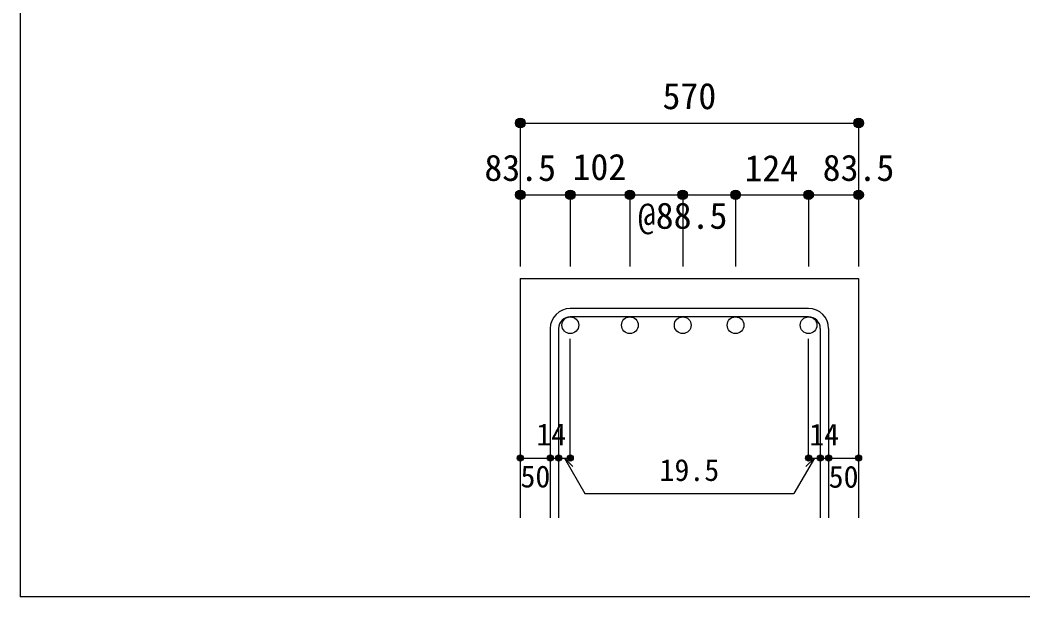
# Model space of a CAD drawing. Units: millimetres at full size, sheet at 1:20; details may follow other scales. Extents: x -3982 to 3969, y -2797 to 2801.
# Drawn here: x -3982 to -2307, y -2797 to -1833 of the extents above; entities that cross this region are included whole.
import ezdxf
from ezdxf.enums import TextEntityAlignment as Align

# ---------------------------------------------------------------- set-up
doc = ezdxf.new("R2010")
doc.units = ezdxf.units.MM
doc.header["$LTSCALE"] = 20
doc.header["$PDMODE"] = 32
doc.header["$PDSIZE"] = 10
for name, color, linetype in [('6-1_躯体線', 2, 'Continuous'), ('6-5_梁主筋', 7, 'Continuous'), ('6-6_S.T.P.', 7, 'Continuous'), ('6-D_寸法', 4, 'Continuous'), ('F-0_枠', 6, 'Continuous')]:
    doc.layers.add(name, color=color, linetype=linetype)
doc.styles.add('ＭＳ ゴシック', font='')
doc.styles.get('ＭＳ ゴシック').set_extended_font_data('MS Gothic')

msp = doc.modelspace()

# ---------------------------------------------------------------- linework, layer by layer
at = {"layer": '6-1_躯体線'}
for p, q in [((-3146.37, -2264.67), (-3146.37, -2664.67)), ((-3146.37, -2264.67), (-2581.37, -2264.67)), ((-2581.37, -2264.67), (-2581.37, -2664.67))]:
    msp.add_line(p, q, dxfattribs=at)
at = {"layer": '6-5_梁主筋', "color": 3}
for centre in [(-3062.87, -2342.67), (-2963.37, -2342.67), (-2875.12, -2342.67), (-2786.87, -2342.67), (-2664.87, -2342.67)]:
    msp.add_circle(centre, 14, dxfattribs=at)
at = {"layer": '6-6_S.T.P.'}
for p, q in [((-2664.87, -2314.67), (-3062.87, -2314.67)), ((-2664.87, -2328.67), (-3062.87, -2328.67)), ((-3096.37, -2348.17), (-3096.37, -2664.67)), ((-3082.37, -2348.17), (-3082.37, -2664.67)), ((-2645.37, -2348.17), (-2645.37, -2664.67)), ((-2631.37, -2348.17), (-2631.37, -2664.67))]:
    msp.add_line(p, q, dxfattribs=at)
for centre, radius, start, end in [((-3062.87, -2348.17), 33.5, 90, 180), ((-2664.87, -2348.17), 33.5, 0, 90), ((-3062.87, -2348.17), 19.5, 90, 180), ((-2664.87, -2348.17), 19.5, 0, 90)]:
    msp.add_arc(centre, radius, start, end, dxfattribs=at)
at = {"layer": '6-D_寸法'}
for p, q in [((-3146.37, -2004.67), (-3146.37, -2124.67)), ((-3146.37, -2004.67), (-2581.37, -2004.67)), ((-2581.37, -2004.67), (-2581.37, -2124.67)), ((-3146.37, -2124.67), (-3062.87, -2124.67)), ((-3146.37, -2124.67), (-3146.37, -2244.67)), ((-3062.87, -2124.67), (-3062.87, -2244.67)), ((-3062.87, -2124.67), (-2863.87, -2124.67)), ((-2963.37, -2124.67), (-2963.37, -2244.67)), ((-2875.12, -2124.67), (-2875.12, -2244.67)), ((-2863.87, -2124.67), (-2664.87, -2124.67)), ((-2786.87, -2124.67), (-2786.87, -2244.67)), ((-2664.87, -2124.67), (-2664.87, -2244.67)), ((-2664.87, -2124.67), (-2581.37, -2124.67)), ((-2581.37, -2124.67), (-2581.37, -2244.67)), ((-3062.87, -2564.67), (-3062.87, -2365.34)), ((-2664.87, -2564.67), (-2664.87, -2365.34)), ((-3146.37, -2564.67), (-3096.37, -2564.67)), ((-3096.37, -2564.67), (-3062.87, -2564.67)), ((-3072.62, -2564.67), (-3058.48, -2578.81)), ((-3072.62, -2564.67), (-3038.39, -2623.95)), ((-2655.12, -2564.67), (-2689.34, -2623.95)), ((-2655.12, -2564.67), (-2669.26, -2578.81)), ((-2664.87, -2564.67), (-2581.37, -2564.67)), ((-2645.37, -2564.67), (-2631.37, -2564.67)), ((-3038.39, -2623.95), (-2689.34, -2623.95))]:
    msp.add_line(p, q, dxfattribs=at)
for points in [[(-2581.37, -2004.67), (-2581.37, -2124.67), (-2581.37, -2244.67)], [(-3062.87, -2124.67), (-2963.37, -2124.67), (-2863.87, -2124.67), (-2764.37, -2124.67), (-2664.87, -2124.67)]]:
    msp.add_lwpolyline(points, dxfattribs=at)
for centre, radius in [((-3146.37, -2004.67), 8), ((-3146.37, -2004.67), 7.2), ((-3146.37, -2004.67), 6.4), ((-3146.37, -2004.67), 5.6), ((-3146.37, -2004.67), 4.8), ((-3146.37, -2004.67), 4), ((-3146.37, -2004.67), 3.2), ((-3146.37, -2004.67), 2.4), ((-3146.37, -2004.67), 1.6), ((-3146.37, -2004.67), 0.8), ((-2581.37, -2004.67), 8), ((-2581.37, -2004.67), 7.2), ((-2581.37, -2004.67), 6.4), ((-2581.37, -2004.67), 5.6), ((-2581.37, -2004.67), 4.8), ((-2581.37, -2004.67), 4), ((-2581.37, -2004.67), 3.2), ((-2581.37, -2004.67), 2.4), ((-2581.37, -2004.67), 1.6), ((-2581.37, -2004.67), 0.8), ((-3146.37, -2124.67), 8), ((-3146.37, -2124.67), 7.2), ((-3146.37, -2124.67), 6.4), ((-3146.37, -2124.67), 5.6), ((-3146.37, -2124.67), 4.8), ((-3146.37, -2124.67), 4), ((-3146.37, -2124.67), 3.2), ((-3146.37, -2124.67), 2.4), ((-3146.37, -2124.67), 1.6), ((-3146.37, -2124.67), 0.8), ((-3062.87, -2124.67), 8), ((-3062.87, -2124.67), 7.2), ((-3062.87, -2124.67), 6.4), ((-3062.87, -2124.67), 5.6), ((-3062.87, -2124.67), 4.8), ((-3062.87, -2124.67), 4), ((-3062.87, -2124.67), 3.2), ((-3062.87, -2124.67), 2.4), ((-3062.87, -2124.67), 1.6), ((-3062.87, -2124.67), 0.8), ((-2963.37, -2124.67), 8), ((-2963.37, -2124.67), 7.2), ((-2963.37, -2124.67), 6.4), ((-2963.37, -2124.67), 5.6), ((-2963.37, -2124.67), 4.8), ((-2963.37, -2124.67), 4), ((-2963.37, -2124.67), 3.2), ((-2963.37, -2124.67), 2.4), ((-2963.37, -2124.67), 1.6), ((-2963.37, -2124.67), 0.8), ((-2875.12, -2124.67), 8), ((-2875.12, -2124.67), 7.2), ((-2875.12, -2124.67), 6.4), ((-2875.12, -2124.67), 5.6), ((-2875.12, -2124.67), 4.8), ((-2875.12, -2124.67), 4), ((-2875.12, -2124.67), 3.2), ((-2875.12, -2124.67), 2.4), ((-2875.12, -2124.67), 1.6), ((-2875.12, -2124.67), 0.8), ((-2786.87, -2124.67), 8), ((-2786.87, -2124.67), 7.2), ((-2786.87, -2124.67), 6.4), ((-2786.87, -2124.67), 5.6), ((-2786.87, -2124.67), 4.8), ((-2786.87, -2124.67), 4), ((-2786.87, -2124.67), 3.2), ((-2786.87, -2124.67), 2.4), ((-2786.87, -2124.67), 1.6), ((-2786.87, -2124.67), 0.8), ((-2664.87, -2124.67), 8), ((-2664.87, -2124.67), 7.2), ((-2664.87, -2124.67), 6.4), ((-2664.87, -2124.67), 5.6), ((-2664.87, -2124.67), 4.8), ((-2664.87, -2124.67), 4), ((-2664.87, -2124.67), 3.2), ((-2664.87, -2124.67), 2.4), ((-2664.87, -2124.67), 1.6), ((-2664.87, -2124.67), 0.8), ((-2581.37, -2124.67), 8), ((-2581.37, -2124.67), 7.2), ((-2581.37, -2124.67), 6.4), ((-2581.37, -2124.67), 5.6), ((-2581.37, -2124.67), 4.8), ((-2581.37, -2124.67), 4), ((-2581.37, -2124.67), 3.2), ((-2581.37, -2124.67), 2.4), ((-2581.37, -2124.67), 1.6), ((-2581.37, -2124.67), 0.8), ((-3146.37, -2564.67), 4), ((-3146.37, -2564.67), 3.6), ((-3146.37, -2564.67), 3.2), ((-3146.37, -2564.67), 2.8), ((-3146.37, -2564.67), 2.4), ((-3146.37, -2564.67), 2), ((-3096.37, -2564.67), 4), ((-3096.37, -2564.67), 3.6), ((-3096.37, -2564.67), 3.2), ((-3096.37, -2564.67), 2.8), ((-3096.37, -2564.67), 2.4), ((-3096.37, -2564.67), 2), ((-3082.37, -2564.67), 4), ((-3082.37, -2564.67), 3.6), ((-3082.37, -2564.67), 3.2), ((-3082.37, -2564.67), 2.8), ((-3082.37, -2564.67), 2.4), ((-3082.37, -2564.67), 2), ((-3062.87, -2564.67), 4), ((-3062.87, -2564.67), 3.6), ((-3062.87, -2564.67), 3.2), ((-3062.87, -2564.67), 2.8), ((-3062.87, -2564.67), 2.4), ((-3062.87, -2564.67), 2), ((-2664.87, -2564.67), 4), ((-2664.87, -2564.67), 3.6), ((-2664.87, -2564.67), 3.2), ((-2664.87, -2564.67), 2.8), ((-2664.87, -2564.67), 2.4), ((-2664.87, -2564.67), 2), ((-2645.37, -2564.67), 4), ((-2645.37, -2564.67), 3.6), ((-2645.37, -2564.67), 3.2), ((-2645.37, -2564.67), 2.8), ((-2645.37, -2564.67), 2.4), ((-2645.37, -2564.67), 2), ((-2631.37, -2564.67), 4), ((-2631.37, -2564.67), 3.6), ((-2631.37, -2564.67), 3.2), ((-2631.37, -2564.67), 2.8), ((-2631.37, -2564.67), 2.4), ((-2631.37, -2564.67), 2), ((-2581.37, -2564.67), 4), ((-2581.37, -2564.67), 3.6), ((-2581.37, -2564.67), 3.2), ((-2581.37, -2564.67), 2.8), ((-2581.37, -2564.67), 2.4), ((-2581.37, -2564.67), 2), ((-3146.37, -2564.67), 1.6), ((-3146.37, -2564.67), 1.2), ((-3146.37, -2564.67), 0.8), ((-3146.37, -2564.67), 0.4), ((-3096.37, -2564.67), 1.6), ((-3096.37, -2564.67), 1.2), ((-3096.37, -2564.67), 0.8), ((-3096.37, -2564.67), 0.4), ((-3082.37, -2564.67), 1.6), ((-3082.37, -2564.67), 1.2), ((-3082.37, -2564.67), 0.8), ((-3082.37, -2564.67), 0.4), ((-3062.87, -2564.67), 1.6), ((-3062.87, -2564.67), 1.2), ((-3062.87, -2564.67), 0.8), ((-3062.87, -2564.67), 0.4), ((-2664.87, -2564.67), 1.6), ((-2664.87, -2564.67), 1.2), ((-2664.87, -2564.67), 0.8), ((-2664.87, -2564.67), 0.4), ((-2645.37, -2564.67), 1.6), ((-2645.37, -2564.67), 1.2), ((-2645.37, -2564.67), 0.8), ((-2645.37, -2564.67), 0.4), ((-2631.37, -2564.67), 1.6), ((-2631.37, -2564.67), 1.2), ((-2631.37, -2564.67), 0.8), ((-2631.37, -2564.67), 0.4), ((-2581.37, -2564.67), 1.6), ((-2581.37, -2564.67), 1.2), ((-2581.37, -2564.67), 0.8), ((-2581.37, -2564.67), 0.4)]:
    msp.add_circle(centre, radius, dxfattribs=at)
at = {"layer": '6-D_寸法', "color": 7}
for p in [(-3146.37, -2004.67), (-2581.37, -2004.67), (-3146.37, -2124.67), (-3062.87, -2124.67), (-2963.37, -2124.67), (-2875.12, -2124.67), (-2786.87, -2124.67), (-2664.87, -2124.67), (-2581.37, -2124.67), (-3146.37, -2564.67), (-3096.37, -2564.67), (-3082.37, -2564.67), (-3062.87, -2564.67), (-2664.87, -2564.67), (-2645.37, -2564.67), (-2631.37, -2564.67), (-2581.37, -2564.67)]:
    msp.add_point(p, dxfattribs=at)
at = {"layer": 'F-0_枠'}
for p in [(-3981.92, 2800.77), (3969.4, -2796.83)]:
    msp.add_line(p, (-3981.92, -2796.83), dxfattribs=at)

# ---------------------------------------------------------------- texts
at = {"layer": '6-D_寸法', "style": 'ＭＳ ゴシック'}
for s, height, p in [('570', 43.99, (-2908.87, -1994.67)), ('83.5', 43.99, (-3206.37, -2114.67)), ('102', 43.99, (-3059.13, -2113.27)), ('124', 43.99, (-2771.92, -2115.26)), ('83.5', 43.99, (-2641.37, -2114.67)), ('@88.5', 43.99, (-2950.12, -2194.67)), ('14', 36.66, (-3119.68, -2554.6)), ('14', 36.66, (-2663.76, -2554.67)), ('50', 36.66, (-3146.11, -2624.77)), ('19.5', 36.66, (-2913.87, -2613.95)), ('50', 36.66, (-2631.37, -2625.22))]:
    msp.add_text(s, height=height, dxfattribs=at).set_placement(p, align=Align.BOTTOM_LEFT)

doc.saveas('drawing.dxf')
